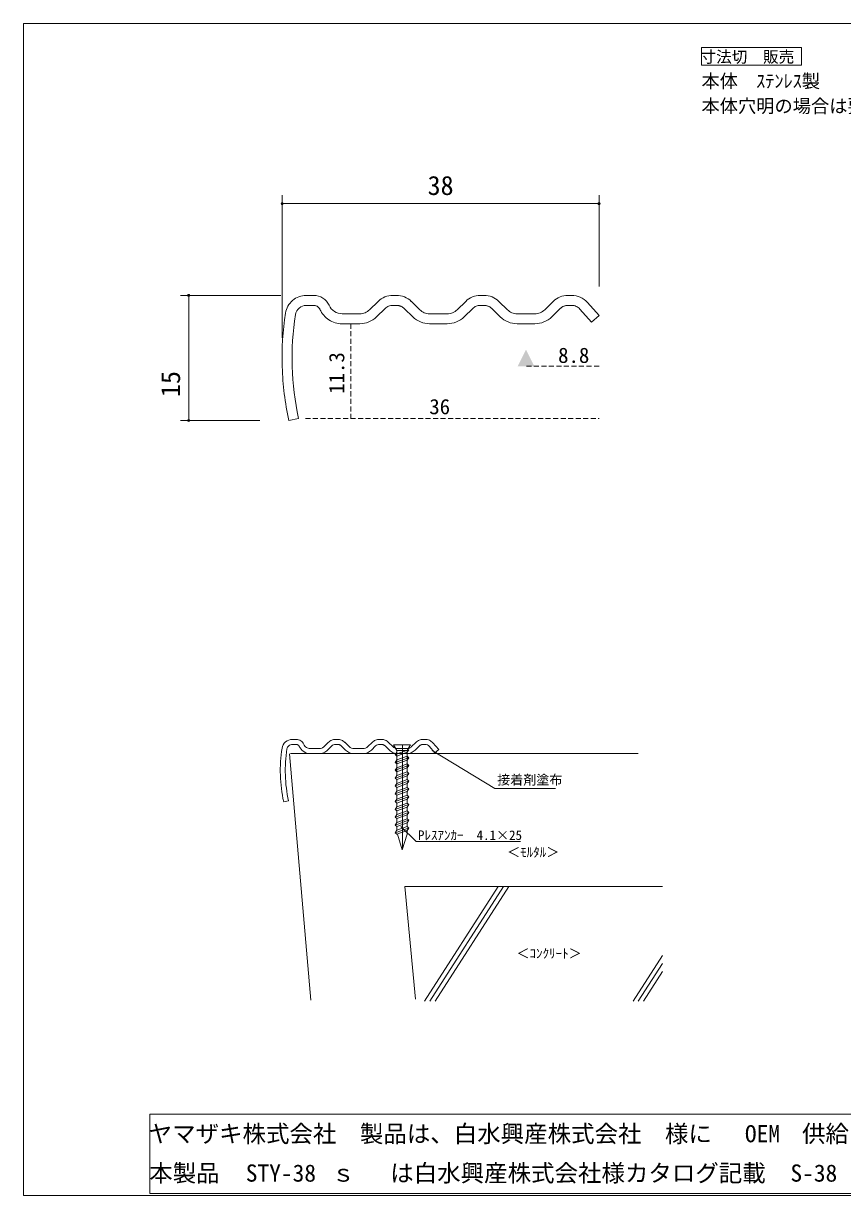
# Model space of a CAD drawing. Units: millimetres at full size, sheet at 2:1. Extents: x -102 to 101, y -70 to 71.
# Drawn here: x -101.9 to -3.7, y -69.8 to 70.7 of the extents above; entities that cross this region are included whole.
import ezdxf
from ezdxf.enums import TextEntityAlignment as Align

# ---------------------------------------------------------------- set-up
doc = ezdxf.new("R2010")
doc.units = ezdxf.units.MM
doc.header["$LTSCALE"] = 0.5
doc.header["$PDMODE"] = 32
doc.header["$PDSIZE"] = 0.25
doc.linetypes.add('DASHED1', pattern=[1.8, 1.2, -0.6])
for name, color, linetype, lineweight in [('0-0_0', 7, 'Continuous', 18), ('0-2_寸法', 7, 'Continuous', 18), ('0-4_LEVEL001', 7, 'Continuous', 18), ('0-5_MOJI', 7, 'Continuous', 18), ('0-6_NEJI', 7, 'Continuous', 18), ('0-7_SIAGE', 4, 'Continuous', 9), ('0-8_SITAJI', 2, 'Continuous', 18), ('0-A_一般', 140, 'Continuous', 18)]:
    doc.layers.add(name, color=color, linetype=linetype, lineweight=lineweight)
doc.styles.add('ＭＳ ゴシック', font='')
doc.styles.get('ＭＳ ゴシック').set_extended_font_data('MS Gothic')

msp = doc.modelspace()

# ---------------------------------------------------------------- linework, layer by layer
at = {"layer": '0-0_0'}
msp.add_line((-56.4219, -15.7865), (-56.4219, -28.1334), dxfattribs=at)
at = {"layer": '0-2_寸法'}
for p, q in [((-101.8737, 70.6851), (100.6263, 70.6851)), ((-70.8428, 33.011), (-70.8428, 50.0871)), ((-32.8594, 39.1591), (-32.8594, 50.0871)), ((-70.8428, 49.0871), (-32.8594, 49.0871)), ((-33.1097, 49.0871), (-70.5925, 49.0871)), ((-71.0106, 38.0871), (-83.0555, 38.0871)), ((-82.0555, 23.0871), (-82.0555, 38.0871)), ((-82.0555, 37.8367), (-82.0555, 23.3375)), ((-73.5464, 23.0871), (-83.0555, 23.0871))]:
    msp.add_line(p, q, dxfattribs=at)
msp.add_lwpolyline([(100.6263, 70.6851), (100.6263, -69.8149), (-101.8737, -69.8149), (-101.8737, 70.6851)], dxfattribs=at)
msp.add_lwpolyline([(-20.5603, 65.6858), (-8.58, 65.6858), (-8.58, 67.8024), (-20.5603, 67.8024)], close=True, dxfattribs=at)
for p in [(-70.8428, 49.0871), (-32.8594, 49.0871), (-82.0555, 38.0871), (-82.0555, 23.0871)]:
    msp.add_point(p, dxfattribs=at)
at = {"layer": '0-4_LEVEL001'}
for p, q in [((-67.9725, 38.0871), (-67.0487, 38.0871)), ((-57.5903, 38.0871), (-57.1285, 38.0871)), ((-47.0903, 38.0871), (-46.6285, 38.0871)), ((-36.5903, 38.0871), (-36.1285, 38.0871)), ((-60.3639, 36.3716), (-59.3381, 37.3746)), ((-49.8639, 36.3716), (-48.8381, 37.3746)), ((-44.8807, 37.3746), (-43.8452, 36.3622)), ((-39.3639, 36.3716), (-38.3381, 37.3746)), ((-63.6664, 35.8871), (-61.5524, 35.8871)), ((-58.4991, 36.5166), (-59.5249, 35.5136)), ((-53.1664, 35.8871), (-51.0524, 35.8871)), ((-47.9991, 36.5166), (-49.0249, 35.5136)), ((-42.6664, 35.8871), (-40.5524, 35.8871)), ((-38.5153, 35.523), (-38.5352, 35.5241)), ((-61.5524, 34.6871), (-63.6664, 34.6871)), ((-51.0524, 34.6871), (-53.1664, 34.6871)), ((-40.5524, 34.6871), (-42.6664, 34.6871)), ((-69.6319, -15.1352), (-69.17, -15.1352)), ((-64.4408, -15.1352), (-64.2099, -15.1352)), ((-59.1908, -15.1352), (-58.9599, -15.1352)), ((-53.9408, -15.1352), (-53.7099, -15.1352)), ((-67.4789, -16.2352), (-66.4219, -16.2352)), ((-66.4219, -16.8352), (-67.4789, -16.8352)), ((-65.8276, -15.9929), (-65.3147, -15.4914)), ((-64.8952, -15.9204), (-65.4082, -16.4219)), ((-62.2289, -16.2352), (-61.1719, -16.2352)), ((-61.1719, -16.8352), (-62.2289, -16.8352)), ((-60.5776, -15.9929), (-60.0647, -15.4914)), ((-59.6452, -15.9204), (-60.1582, -16.4219)), ((-58.086, -15.4914), (-57.5683, -15.9976)), ((-56.9789, -16.2352), (-55.9219, -16.2352)), ((-55.9219, -16.8352), (-56.9789, -16.8352)), ((-55.3276, -15.9929), (-54.8147, -15.4914)), ((-54.9033, -16.4172), (-54.9133, -16.4167))]:
    msp.add_line(p, q, dxfattribs=at)
for points in [[(-66.3174, 36.4114), (-66.3426, 36.4633), (-66.3716, 36.5131), (-66.404, 36.5608), (-66.4398, 36.606), (-66.4787, 36.6485), (-66.5207, 36.6881), (-66.5653, 36.7246), (-66.6125, 36.7577), (-66.6619, 36.7874), (-66.7134, 36.8134), (-66.7665, 36.8357), (-66.8212, 36.8541), (-66.877, 36.8685), (-66.9337, 36.8788), (-66.9911, 36.885), (-67.0487, 36.8871), (-67.9725, 36.8871)], [(-55.1938, 35.5136), (-56.1694, 36.4675), (-56.2295, 36.5258), (-56.2657, 36.5595), (-56.3137, 36.6001), (-56.3636, 36.6383), (-56.4154, 36.6741), (-56.4688, 36.7073), (-56.5237, 36.7379), (-56.5801, 36.7658), (-56.6378, 36.7909), (-56.6966, 36.8133), (-56.7564, 36.8327), (-56.817, 36.8493), (-56.8785, 36.8628), (-56.9405, 36.8734), (-57.0029, 36.881), (-57.0656, 36.8856), (-57.1285, 36.8871), (-57.5903, 36.8871)], [(-55.3807, 37.3746), (-55.3692, 37.3862), (-54.3452, 36.3622)], [(-44.6938, 35.5136), (-45.7196, 36.5166), (-45.7295, 36.5258), (-45.7657, 36.5595), (-45.8137, 36.6001), (-45.8636, 36.6383), (-45.9154, 36.6741), (-45.9688, 36.7073), (-46.0237, 36.7379), (-46.0801, 36.7658), (-46.1378, 36.7909), (-46.1966, 36.8133), (-46.2564, 36.8327), (-46.317, 36.8493), (-46.3785, 36.8628), (-46.4405, 36.8734), (-46.5029, 36.881), (-46.5656, 36.8856), (-46.6285, 36.8871), (-47.0903, 36.8871)], [(-37.3034, 36.6741), (-37.3551, 36.6383), (-37.4051, 36.6001), (-37.4531, 36.5595), (-37.4761, 36.5381), (-38.5249, 35.5136)], [(-36.1285, 36.8871), (-36.5903, 36.8871), (-36.6531, 36.8856), (-36.7159, 36.881), (-36.7783, 36.8734), (-36.8403, 36.8628), (-36.9017, 36.8493), (-36.9624, 36.8327), (-37.0222, 36.8133), (-37.081, 36.7909), (-37.1386, 36.7658), (-37.195, 36.7379), (-37.25, 36.7073), (-37.3034, 36.6741)], [(-34.2531, 37.2402), (-32.8594, 35.6591), (-33.7596, 34.8656), (-35.1533, 36.4467)], [(-69.257, 35.7871), (-69.3684, 35.0126), (-69.4619, 34.2357), (-69.5373, 33.4569), (-69.5947, 32.6765), (-69.6341, 31.895), (-69.6553, 31.1128), (-69.6584, 30.3303), (-69.6434, 29.5479), (-69.6103, 28.7661), (-69.5591, 27.9853), (-69.4898, 27.2059), (-69.4025, 26.4283), (-69.2973, 25.6529), (-69.1741, 24.8801), (-69.0331, 24.1105), (-68.8742, 23.3443), (-70.0464, 23.0871)], [(-70.2742, -16.2852), (-70.3299, -16.6724), (-70.3766, -17.0609), (-70.4144, -17.4503), (-70.4431, -17.8405), (-70.4627, -18.2312), (-70.4733, -18.6223), (-70.4749, -19.0136), (-70.4674, -19.4048), (-70.4508, -19.7957), (-70.4252, -20.1861), (-70.3906, -20.5758), (-70.347, -20.9646), (-70.2943, -21.3523), (-70.2327, -21.7386), (-70.1622, -22.1235), (-70.0828, -22.5066), (-70.6689, -22.6352)], [(-68.8044, -15.973), (-68.817, -15.9471), (-68.8315, -15.9221), (-68.8477, -15.8983), (-68.8656, -15.8757), (-68.8851, -15.8545), (-68.906, -15.8347), (-68.9283, -15.8164), (-68.9519, -15.7998), (-68.9766, -15.785), (-69.0024, -15.772), (-69.029, -15.7609), (-69.0563, -15.7517), (-69.0842, -15.7445), (-69.1126, -15.7393), (-69.1412, -15.7362), (-69.17, -15.7352), (-69.6319, -15.7352)], [(-63.2426, -16.4219), (-63.7304, -15.945), (-63.7604, -15.9158), (-63.7785, -15.899), (-63.8025, -15.8787), (-63.8275, -15.8596), (-63.8534, -15.8417), (-63.8801, -15.8251), (-63.9076, -15.8098), (-63.9357, -15.7958), (-63.9646, -15.7832), (-63.994, -15.7721), (-64.0239, -15.7624), (-64.0542, -15.7541), (-64.0849, -15.7473), (-64.1159, -15.742), (-64.1471, -15.7382), (-64.1785, -15.7359), (-64.2099, -15.7352), (-64.4408, -15.7352)], [(-63.336, -15.4914), (-63.3303, -15.4856), (-62.8183, -15.9976)], [(-57.9926, -16.4219), (-58.5055, -15.9204), (-58.5104, -15.9158), (-58.5285, -15.899), (-58.5525, -15.8787), (-58.5775, -15.8596), (-58.6034, -15.8417), (-58.6301, -15.8251), (-58.6576, -15.8098), (-58.6857, -15.7958), (-58.7146, -15.7832), (-58.744, -15.7721), (-58.7739, -15.7624), (-58.8042, -15.7541), (-58.8349, -15.7473), (-58.8659, -15.742), (-58.8971, -15.7382), (-58.9285, -15.7359), (-58.9599, -15.7352), (-59.1908, -15.7352)], [(-53.7099, -15.7352), (-53.9408, -15.7352), (-53.9723, -15.7359), (-54.0036, -15.7382), (-54.0348, -15.742), (-54.0658, -15.7473), (-54.0965, -15.7541), (-54.1269, -15.7624), (-54.1568, -15.7721), (-54.1862, -15.7832), (-54.215, -15.7958), (-54.2432, -15.8098), (-54.2707, -15.8251), (-54.2974, -15.8417), (-54.3232, -15.8596), (-54.3482, -15.8787), (-54.3722, -15.899), (-54.3837, -15.9097), (-54.9082, -16.4219)], [(-52.7722, -15.5586), (-52.0754, -16.3492), (-52.5255, -16.7459), (-53.2223, -15.9553)]]:
    msp.add_lwpolyline(points, dxfattribs=at)
for centre, radius, start, end in [((-67.9725, 35.5871), 2.5, 90, 130.57506), ((-67.0487, 36.0871), 2, 56.95827, 90), ((-57.5903, 35.5871), 2.5, 90, 112.17813), ((-57.1285, 35.5871), 2.5, 67.82187, 90), ((-47.0903, 35.5871), 2.5, 90, 112.17813), ((-46.6285, 35.5871), 2.5, 67.82187, 90), ((-36.5903, 35.5871), 2.5, 90, 112.17813), ((-36.1285, 35.5871), 2.5, 65.69755, 90), ((-67.9725, 35.5871), 2.5, 130.57506, 171.15012), ((-67.9725, 35.5871), 1.3, 130.57506, 171.15012), ((-67.9725, 35.5871), 1.3, 90, 130.57506), ((-67.0487, 36.0871), 2, 23.91653, 56.95827), ((-63.6664, 37.5871), 1.7, 203.91653, 236.95827), ((-57.5903, 35.5871), 2.5, 112.17813, 134.35625), ((-57.5903, 35.5871), 1.3, 112.17813, 134.35625), ((-57.5903, 35.5871), 1.3, 90, 112.17813), ((-57.1285, 35.5871), 2.5, 45.64375, 67.82187), ((-47.0903, 35.5871), 2.5, 112.17813, 134.35625), ((-47.0903, 35.5871), 1.3, 112.17813, 134.35625), ((-47.0903, 35.5871), 1.3, 90, 112.17813), ((-46.6285, 35.5871), 2.5, 45.64375, 67.82187), ((-36.5903, 35.5871), 2.5, 112.17813, 134.35625), ((-36.1285, 35.5871), 1.3, 65.69755, 90), ((-36.1285, 35.5871), 1.3, 41.39509, 65.69755), ((-36.1285, 35.5871), 2.5, 41.39509, 65.69755), ((-35.8594, 30.5871), 35, 171.15012, 181.76187), ((-63.6664, 37.5871), 2.9, 203.91653, 236.95827), ((-63.6664, 37.5871), 2.9, 236.95827, 270), ((-63.6664, 37.5871), 1.7, 236.95827, 270), ((-61.5524, 37.5871), 1.7, 270, 292.17813), ((-61.5524, 37.5871), 1.7, 292.17813, 314.35625), ((-61.5524, 37.5871), 2.9, 292.17813, 314.35625), ((-53.1664, 37.5871), 2.9, 225.64375, 247.82187), ((-53.1664, 37.5871), 1.7, 226.0982, 247.82187), ((-53.1664, 37.5871), 1.7, 247.82187, 270), ((-51.0524, 37.5871), 1.7, 270, 292.17813), ((-51.0524, 37.5871), 1.7, 292.17813, 313.9018), ((-51.0524, 37.5871), 2.9, 292.17813, 314.35625), ((-42.6664, 37.5871), 2.9, 225.64375, 247.82187), ((-42.6664, 37.5871), 1.7, 226.0982, 247.82187), ((-42.6664, 37.5871), 1.7, 247.82187, 270), ((-40.5524, 37.5871), 1.7, 270, 292.17813), ((-40.5524, 37.5871), 1.7, 292.17813, 314.35625), ((-40.5524, 37.5871), 2.9, 292.17813, 314.35625), ((-61.5524, 37.5871), 2.9, 270, 292.17813), ((-53.1664, 37.5871), 2.9, 247.82187, 270), ((-51.0524, 37.5871), 2.9, 270, 292.17813), ((-42.6664, 37.5871), 2.9, 247.82187, 270), ((-40.5524, 37.5871), 2.9, 270, 292.17813), ((-35.8594, 30.5871), 35, 181.76187, 192.37363), ((-69.6319, -16.3852), 1.25, 130.575, 171.15), ((-69.6319, -16.3852), 1.25, 90, 130.575), ((-69.17, -16.1352), 1, 56.958, 90), ((-69.17, -16.1352), 1, 23.917, 56.958), ((-64.4408, -16.3852), 1.25, 112.178, 134.356), ((-64.4408, -16.3852), 1.25, 90, 112.178), ((-64.2099, -16.3852), 1.25, 67.822, 90), ((-64.2099, -16.3852), 1.25, 45.644, 67.822), ((-59.1908, -16.3852), 1.25, 112.178, 134.356), ((-59.1908, -16.3852), 1.25, 90, 112.178), ((-58.9599, -16.3852), 1.25, 67.822, 90), ((-58.9599, -16.3852), 1.25, 45.644, 67.822), ((-53.9408, -16.3852), 1.25, 112.178, 134.356), ((-53.9408, -16.3852), 1.25, 90, 112.178), ((-53.7099, -16.3852), 1.25, 65.698, 90), ((-53.7099, -16.3852), 1.25, 41.395, 65.698), ((-53.5754, -18.8852), 17.5, 171.15, 181.762), ((-69.6319, -16.3852), 0.65, 130.575, 171.15), ((-69.6319, -16.3852), 0.65, 90, 130.575), ((-67.4789, -15.3852), 1.45, 203.917, 236.958), ((-67.4789, -15.3852), 1.45, 236.958, 270), ((-67.4789, -15.3852), 0.85, 203.917, 236.958), ((-67.4789, -15.3852), 0.85, 236.958, 270), ((-66.4219, -15.3852), 0.85, 270, 292.178), ((-66.4219, -15.3852), 1.45, 270, 292.178), ((-66.4219, -15.3852), 0.85, 292.178, 314.356), ((-66.4219, -15.3852), 1.45, 292.178, 314.356), ((-64.4408, -16.3852), 0.65, 112.178, 134.356), ((-64.4408, -16.3852), 0.65, 90, 112.178), ((-62.2289, -15.3852), 1.45, 225.644, 247.822), ((-62.2289, -15.3852), 0.85, 226.098, 247.822), ((-62.2289, -15.3852), 1.45, 247.822, 270), ((-62.2289, -15.3852), 0.85, 247.822, 270), ((-61.1719, -15.3852), 0.85, 270, 292.178), ((-61.1719, -15.3852), 1.45, 270, 292.178), ((-61.1719, -15.3852), 0.85, 292.178, 313.902), ((-61.1719, -15.3852), 1.45, 292.178, 314.356), ((-59.1908, -16.3852), 0.65, 112.178, 134.356), ((-59.1908, -16.3852), 0.65, 90, 112.178), ((-56.9789, -15.3852), 1.45, 225.644, 247.822), ((-56.9789, -15.3852), 0.85, 226.098, 247.822), ((-56.9789, -15.3852), 1.45, 247.822, 270), ((-56.9789, -15.3852), 0.85, 247.822, 270), ((-55.9219, -15.3852), 0.85, 270, 292.178), ((-55.9219, -15.3852), 1.45, 270, 292.178), ((-55.9219, -15.3852), 0.85, 292.178, 314.356), ((-55.9219, -15.3852), 1.45, 292.178, 314.356), ((-53.7099, -16.3852), 0.65, 65.698, 90), ((-53.7099, -16.3852), 0.65, 41.395, 65.698), ((-53.5754, -18.8852), 17.5, 181.762, 192.374)]:
    msp.add_arc(centre, radius, start, end, dxfattribs=at)
at = {"layer": '0-5_MOJI'}
for p, q in [((-38.0916, -21.0198), (-45.3483, -21.0198)), ((-54.7888, -27.3853), (-56.605, -25.5684)), ((-54.7888, -27.3853), (-42.2806, -27.3853))]:
    msp.add_line(p, q, dxfattribs=at)
at = {"layer": '0-6_NEJI'}
for p, q in [((-57.1094, -16.4684), (-57.5031, -15.7865)), ((-57.1094, -16.4684), (-57.1094, -19.4684)), ((-55.8594, -16.4684), (-57.1094, -16.4684)), ((-55.8594, -16.4684), (-55.4656, -15.7865)), ((-55.8594, -16.4684), (-55.8594, -19.0178)), ((-55.7113, -19.2046), (-57.2938, -19.7753)), ((-57.1094, -19.4684), (-57.2938, -19.7753)), ((-55.8594, -19.0178), (-57.1094, -19.4684)), ((-55.8569, -19.4978), (-57.1094, -19.9496)), ((-55.8594, -19.0178), (-55.6638, -19.2046)), ((-55.8569, -19.4978), (-55.6638, -19.2046)), ((-55.8569, -19.4978), (-55.8569, -19.9553)), ((-57.1094, -19.9496), (-57.2938, -19.7753)), ((-55.7113, -20.1421), (-57.2938, -20.7128)), ((-57.1094, -20.4059), (-57.2938, -20.7128)), ((-57.1094, -20.8871), (-57.2938, -20.7128)), ((-57.1094, -19.9496), (-57.1094, -20.4059)), ((-55.8594, -19.9553), (-57.1094, -20.4059)), ((-55.8569, -20.4353), (-57.1094, -20.8871)), ((-57.1094, -20.8871), (-57.1094, -21.3434)), ((-55.8594, -20.8928), (-57.1094, -21.3434)), ((-55.8594, -19.9553), (-55.6638, -20.1421)), ((-55.8594, -20.8928), (-55.6638, -21.0796)), ((-55.8569, -20.4353), (-55.6638, -20.1421)), ((-55.8569, -20.4353), (-55.8569, -20.8928)), ((-55.7113, -21.0796), (-57.2938, -21.6503)), ((-57.1094, -21.3434), (-57.2938, -21.6503)), ((-57.1094, -21.8246), (-57.2938, -21.6503)), ((-55.7113, -22.0171), (-57.2938, -22.5878)), ((-57.1094, -22.2809), (-57.2938, -22.5878)), ((-55.8569, -21.3728), (-57.1094, -21.8246)), ((-57.1094, -21.8246), (-57.1094, -22.2809)), ((-55.8594, -21.8303), (-57.1094, -22.2809)), ((-55.8569, -22.3103), (-57.1094, -22.7621)), ((-55.8594, -21.8303), (-55.6638, -22.0171)), ((-55.8569, -21.3728), (-55.6638, -21.0796)), ((-55.8569, -21.3728), (-55.8569, -21.8303)), ((-55.8569, -22.3103), (-55.6638, -22.0171)), ((-55.8569, -22.3103), (-55.8569, -22.7678)), ((-57.1094, -22.7621), (-57.2938, -22.5878)), ((-55.7113, -22.9546), (-57.2938, -23.5253)), ((-57.1094, -23.2184), (-57.2938, -23.5253)), ((-57.1094, -23.6996), (-57.2938, -23.5253)), ((-57.1094, -22.7621), (-57.1094, -23.2184)), ((-55.8594, -22.7678), (-57.1094, -23.2184)), ((-55.8569, -23.2478), (-57.1094, -23.6996)), ((-57.1094, -23.6996), (-57.1094, -24.1559)), ((-55.8594, -23.7053), (-57.1094, -24.1559)), ((-55.8594, -22.7678), (-55.6638, -22.9546)), ((-55.8594, -23.7053), (-55.6638, -23.8921)), ((-55.8569, -23.2478), (-55.6638, -22.9546)), ((-55.8569, -23.2478), (-55.8569, -23.7053)), ((-55.7113, -23.8921), (-57.2938, -24.4628)), ((-57.1094, -24.1559), (-57.2938, -24.4628)), ((-57.1094, -24.6371), (-57.2938, -24.4628)), ((-55.7113, -24.8296), (-57.2938, -25.4003)), ((-57.1094, -25.0934), (-57.2938, -25.4003)), ((-55.8569, -24.1853), (-57.1094, -24.6371)), ((-57.1094, -24.6371), (-57.1094, -25.0934)), ((-55.8594, -24.6428), (-57.1094, -25.0934)), ((-55.8569, -25.1228), (-57.1094, -25.5746)), ((-55.8594, -24.6428), (-55.6638, -24.8296)), ((-55.8569, -24.1853), (-55.6638, -23.8921)), ((-55.8569, -24.1853), (-55.8569, -24.6428)), ((-55.8569, -25.1228), (-55.6638, -24.8296)), ((-55.8569, -25.1228), (-55.8569, -25.5803)), ((-57.1094, -25.5746), (-57.2938, -25.4003)), ((-55.7113, -25.7671), (-57.2938, -26.3378)), ((-57.1094, -26.0309), (-57.2938, -26.3378)), ((-57.1094, -26.5121), (-57.2938, -26.3378)), ((-57.1094, -25.5746), (-57.1094, -26.0309)), ((-55.8594, -25.5803), (-57.1094, -26.0309)), ((-55.8569, -26.0603), (-57.1094, -26.5121)), ((-57.0281, -26.5121), (-56.4438, -28.3584)), ((-55.8594, -26.5121), (-56.4438, -28.3584)), ((-55.8594, -25.5803), (-55.6638, -25.7671)), ((-55.8569, -26.0603), (-55.6638, -25.7671)), ((-55.8569, -26.0603), (-55.8569, -26.5121))]:
    msp.add_line(p, q, dxfattribs=at)
at = {"layer": '0-7_SIAGE'}
msp.add_line((-69.9774, -16.8583), (-67.4317, -46.392), dxfattribs=at)
at = {"layer": '0-8_SITAJI'}
for p, q in [((-67.4317, -46.392), (-69.9774, -16.8583)), ((-69.8567, -16.8352), (-28.1494, -16.8352)), ((-56.1524, -32.7689), (-25.2386, -32.7689)), ((-56.1524, -32.7689), (-54.868, -46.2764)), ((-44.9386, -32.7727), (-53.7699, -46.5264)), ((-44.3136, -32.7727), (-53.1449, -46.5264)), ((-43.6886, -32.7727), (-52.5199, -46.5264)), ((-25.2386, -41.0264), (-28.7699, -46.5264)), ((-25.2386, -42.0002), (-28.1449, -46.5264)), ((-25.2386, -42.9733), (-27.5199, -46.5264))]:
    msp.add_line(p, q, dxfattribs=at)
at = {"layer": '0-A_一般', "color": 4, "linetype": 'DASHED1', "lineweight": 9}
for p, q in [((-62.6094, 34.6871), (-62.6094, 23.3443)), ((-32.8594, 29.5871), (-41.702, 29.5871)), ((-68.0555, 23.3443), (-32.8594, 23.3443))]:
    msp.add_line(p, q, dxfattribs=at)
at = {"layer": '0-A_一般', "color": 7}
for p, q in [((-57.5031, -15.7865), (-55.4656, -15.7865)), ((-55.7113, -16.3921), (-57.2938, -16.9628)), ((-57.1094, -16.6559), (-57.2938, -16.9628)), ((-55.8569, -16.6853), (-57.1094, -17.1371)), ((-55.8569, -16.6853), (-55.6638, -16.3921)), ((-55.8569, -16.6853), (-55.8569, -17.1428)), ((-52.8532, -16.4756), (-45.3483, -21.0198)), ((-57.1094, -17.1371), (-57.2938, -16.9628)), ((-55.7113, -17.3296), (-57.2938, -17.9003)), ((-57.1094, -17.5934), (-57.2938, -17.9003)), ((-57.1094, -18.0746), (-57.2938, -17.9003)), ((-57.1094, -17.1371), (-57.1094, -17.5934)), ((-55.8594, -17.1428), (-57.1094, -17.5934)), ((-55.8569, -17.6228), (-57.1094, -18.0746)), ((-57.1094, -18.0746), (-57.1094, -18.5309)), ((-55.8594, -18.0803), (-57.1094, -18.5309)), ((-55.8594, -17.1428), (-55.6638, -17.3296)), ((-55.8594, -18.0803), (-55.6638, -18.2671)), ((-55.8569, -17.6228), (-55.6638, -17.3296)), ((-55.8569, -17.6228), (-55.8569, -18.0803)), ((-55.7113, -18.2671), (-57.2938, -18.8378)), ((-57.1094, -18.5309), (-57.2938, -18.8378)), ((-57.1094, -19.0121), (-57.2938, -18.8378)), ((-55.7113, -19.2046), (-57.2938, -19.7753)), ((-57.1094, -19.4684), (-57.2938, -19.7753)), ((-55.8569, -18.5603), (-57.1094, -19.0121)), ((-57.1094, -19.0121), (-57.1094, -19.4684)), ((-55.8594, -19.0178), (-57.1094, -19.4684)), ((-55.8569, -19.4978), (-57.1094, -19.9496)), ((-55.8594, -19.0178), (-55.6638, -19.2046)), ((-55.8569, -18.5603), (-55.6638, -18.2671)), ((-55.8569, -18.5603), (-55.8569, -19.0178)), ((-55.8569, -19.4978), (-55.6638, -19.2046)), ((-55.8569, -19.4978), (-55.8569, -19.9553)), ((-57.1094, -19.9496), (-57.2938, -19.7753))]:
    msp.add_line(p, q, dxfattribs=at)
msp.add_lwpolyline([(-86.7094, -69.5809), (58.0906, -69.5809), (58.0906, -60.0559), (-86.7094, -60.0559)], close=True, dxfattribs=at)
at = {"layer": '0-A_一般'}
for points in [[(-41.6094, 31.5871), (-40.6094, 29.5871), (-42.6094, 29.5871)], [(-41.6094, 31.5871), (-41.6093, 31.5871), (-41.6093, 31.5871)]]:
    msp.add_solid(points, dxfattribs=at)

# ---------------------------------------------------------------- texts
at = {"layer": '0-2_寸法', "style": 'ＭＳ ゴシック'}
for s, height, p in [('寸法切\u3000販売', 1.375, (-20.6921, 65.5805)), ('本体  ｽﾃﾝﾚｽ製  ', 1.605, (-20.5766, 62.4942)), ('本体穴明の場合は要納期', 1.605, (-20.5766, 59.5038)), ('38', 2.292, (-53.4143, 49.4325))]:
    msp.add_text(s, height=height, dxfattribs=at).set_placement(p, align=Align.BOTTOM_LEFT)
msp.add_text('15', height=2.292, rotation=90, dxfattribs=at).set_placement((-82.4009, 25.8974), align=Align.BOTTOM_LEFT)
at = {"layer": '0-5_MOJI', "style": 'ＭＳ ゴシック'}
for s, p in [('接着剤塗布', (-45.0689, -20.8928)), ('Pﾚｽｱﾝｶｰ  4.1×25', (-54.5713, -27.5343)), ('＜ﾓﾙﾀﾙ＞', (-43.8766, -29.5661)), ('＜ｺﾝｸﾘｰﾄ＞', (-42.7556, -41.7044))]:
    msp.add_text(s, height=1.146, dxfattribs=at).set_placement(p, align=Align.BOTTOM_LEFT)
at = {"layer": '0-A_一般', "color": 4, "style": 'ＭＳ ゴシック'}
msp.add_text('11.3', height=1.834, rotation=90, dxfattribs=at).set_placement((-62.8468, 26.2853), align=Align.BOTTOM_LEFT)
for s, p in [('8.8', (-37.7627, 29.4429)), ('36', (-53.2092, 23.2891))]:
    msp.add_text(s, height=1.834, dxfattribs=at).set_placement(p, align=Align.BOTTOM_LEFT)
at = {"layer": '0-A_一般', "color": 7, "style": 'ＭＳ ゴシック'}
for s, p in [('ヤマザキ株式会社\u3000製品は、白水興産株式会社\u3000様に', (-86.8576, -64.0526)), ('OEM', (-15.3629, -64.0526)), ('供給してることを証明いたします。', (-8.521, -64.0526)), ('本製品\u3000', (-86.7958, -68.7687)), ('ｓ \u3000は白水興産株式会社様カタログ記載\u3000', (-64.9238, -68.7687)), ('STY-38', (-75.2114, -68.7687)), ('S-38', (-9.9042, -68.7687))]:
    msp.add_text(s, height=2.063, dxfattribs=at).set_placement(p, align=Align.BOTTOM_LEFT)

doc.saveas('drawing.dxf')
